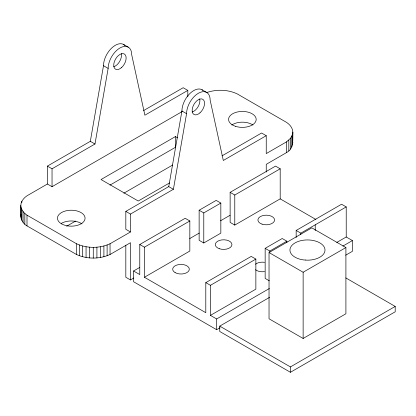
<?xml version="1.0" encoding="UTF-8"?>
<svg xmlns="http://www.w3.org/2000/svg" width="416" height="416" viewBox="0 0 416 416"><rect width="100%" height="100%" fill="white"/><g stroke="black" fill="none" stroke-linecap="round" stroke-linejoin="round"><path stroke-width="0.62" d="M133.838 277.997L130.468 279.942L130.468 242.715L110.048 254.488C99.585 259.277 86.954 259.277 76.492 254.488L27.004 225.914C19.578 221.868 20.275 212.664 20.8 205.488C20.868 201.38 23.759 198.006 27.004 195.801L47.393 184.012L47.393 166.114L90.324 141.326L103.501 65.712A16.661 9.62 -60 0 1 111.738 47.986A16.661 9.62 -60 0 1 124.93 45.536M20.8 216.226L20.992 214.651M266.245 172.026L266.245 164.325L286.634 152.537C294.429 148.491 292.448 139.318 292.838 132.111C292.77 128.003 289.879 124.628 286.634 122.424L237.141 93.85C227.635 89.44 216.382 89.206 206.523 92.596M292.578 144.95L292.838 132.111M47.393 166.114L52.042 168.802L94.978 144.014L108.15 68.396A16.661 9.62 -60 0 1 119.928 47.996A16.661 9.62 -60 0 1 131.711 54.792L144.882 115.201L187.819 90.412L187.819 96.803M292.578 134.212L290.545 138.252L286.634 141.799L266.245 153.587L266.245 135.689L223.309 160.477L210.137 100.074A16.661 9.62 -60 0 0 198.359 93.272A16.661 9.62 -60 0 0 186.576 113.677L173.404 189.29L130.468 214.079L130.468 231.977L125.819 229.294L125.819 211.396L168.75 186.607L181.927 110.994A16.661 9.62 -60 0 1 189.68 93.735A16.661 9.62 -60 0 1 202.732 90.236M143.577 110.583L183.17 87.724L187.819 90.412M47.393 184.012L52.042 186.696L182.208 111.545M177.637 137.868L175.417 136.583L101.02 179.54L138.221 201.016L169.546 182.931M109.97 185.11L175.417 147.326L175.417 136.583M66.628 226.242L75.608 221.057M123.859 193.201L172.671 165.017M222.009 155.86L261.596 133.006L266.245 135.689M20.8 205.488C20.868 209.596 23.759 212.971 27.004 215.176L76.492 243.75C86.954 248.539 99.585 248.539 110.048 243.75L130.468 231.977M220.012 327.751L216.648 329.696L133.567 281.731L133.567 270.993L139.771 274.57L139.771 244.504L185.182 218.286L189.831 220.969L189.831 251.04L144.42 277.259L144.42 247.187L189.831 220.969M199.134 210.231L216.18 200.387L220.834 203.076L220.834 233.142L203.783 242.986L199.134 240.297L199.134 210.231L203.783 212.919L220.834 203.076M230.131 192.338L275.543 166.114L280.192 168.802L280.192 198.869L234.78 225.087L230.131 222.404L230.131 192.338L234.78 195.021L280.192 168.802M133.567 270.993L139.74 267.431M189.675 238.602L199.212 233.095M220.532 220.787L230.069 215.28M144.42 277.259L205.795 312.692L205.795 282.625L251.212 256.407L255.861 259.09L255.861 289.156L210.444 315.38L210.444 285.308L255.861 259.09M269.292 280.805L265.158 278.418L265.158 248.352L282.209 238.508L286.858 241.192L286.858 242.476M296.161 237.494L296.161 230.454L341.572 204.235L346.221 206.924L346.221 236.99L336.809 242.424M265.158 248.352L269.807 251.035L286.858 241.192M296.161 230.454L300.81 233.142L346.221 206.924M269.032 252.559L311.813 227.859L345.909 247.546L345.909 313.768L303.134 338.463L269.032 318.781L269.032 252.559L303.134 272.246L345.909 247.546M210.444 315.38L216.648 318.958L269.386 288.506M342.883 246.074L352.42 240.568L352.42 251.306L345.691 255.195M345.836 277.93L395.2 306.431L395.2 311.797L290.425 372.289L219.747 331.484L219.747 326.118L269.615 297.326M219.747 326.118L290.425 366.922L395.2 306.431M123.609 44.486L128.258 47.169M202.036 89.762L206.684 92.451M103.501 65.712L108.15 68.396M181.927 110.994L186.576 113.677M280.192 198.869L315.905 219.487M346.221 236.99L352.42 240.568M90.324 141.326L94.978 144.014M168.75 186.607L173.404 189.29M125.819 211.396L130.468 214.079M139.771 244.504L144.42 247.187M205.795 282.625L210.444 285.308M130.468 279.942L125.819 277.259L125.819 245.164M292.64 141.274L292.838 142.849M315.224 224.817L315.224 230.578M303.134 272.246L303.134 338.463M300.81 233.142L300.81 234.421M291.808 136.271L291.808 147.014M290.545 138.252L290.545 148.99M290.425 366.922L290.425 372.289M288.808 140.104L288.808 150.842M286.634 141.799L286.634 152.537M269.807 251.035L269.807 252.314M234.78 195.021L234.78 225.087M216.648 318.958L216.648 329.696M203.783 212.919L203.783 242.986M110.048 243.75L110.048 254.488M107.115 245.003L107.115 255.741M103.901 246.007L103.901 256.745M100.48 246.735L100.48 257.473M96.912 247.182L96.912 257.92M93.272 247.328L93.272 258.071M89.627 247.182L89.627 257.92M86.06 246.735L86.06 257.473M82.638 246.007L82.638 256.745M79.425 245.003L79.425 255.741M76.492 243.75L76.492 254.488M52.042 168.802L52.042 186.696M27.004 215.176L27.004 225.914M24.83 213.481L24.83 224.219M23.093 211.63L23.093 222.368M21.83 201.328L21.83 202.592M21.83 209.654L21.83 220.392M21.06 207.589L21.06 218.332M264.524 271.612A8.33 4.81 0 0 1 255.544 269.724M255.544 264.207A8.33 4.81 0 0 1 264.524 262.319M61.495 223.298A13.811 7.972 0 0 1 81.994 223.917M231.795 125.018A13.811 7.972 0 0 1 252.954 125.018M121.269 53.602A8.767 5.06 -60 0 1 113.677 66.752M199.696 98.878A8.767 5.06 -60 0 1 192.104 112.034M305.401 260.021L303.872 259.964A17.534 10.124 0 0 1 293.753 243.75A17.534 10.124 0 0 1 323.388 245.804A17.534 10.124 0 0 1 306.909 260.172L305.401 260.021M175.11 272.605A8.33 4.81 0 0 0 189.041 270.447A8.33 4.81 0 0 0 178.844 264.56A8.33 4.81 0 0 0 175.11 272.605M219.456 248.758A8.33 4.81 0 0 0 231.951 244.592A8.33 4.81 0 0 0 219.456 240.432A8.33 4.81 0 0 0 219.456 248.758M262.08 224.151A8.33 4.81 0 0 0 274.576 219.986A8.33 4.81 0 0 0 262.08 215.821A8.33 4.81 0 0 0 262.08 224.151M61.495 223.834A13.811 7.972 0 0 0 84.599 220.262A13.811 7.972 0 0 0 67.688 210.496A13.811 7.972 0 0 0 61.495 223.834M235.472 126.308A13.811 7.972 0 0 0 256.183 119.402A13.811 7.972 0 0 0 235.472 112.502A13.811 7.972 0 0 0 235.472 126.308M121.534 67.584A8.767 5.06 -60 0 0 124.311 54.002A8.767 5.06 -60 0 0 113.942 63.201A8.767 5.06 -60 0 0 121.534 67.584M199.961 112.866A8.767 5.06 -60 0 0 202.743 99.284A8.767 5.06 -60 0 0 192.369 108.482A8.767 5.06 -60 0 0 199.961 112.866"/></g></svg>
